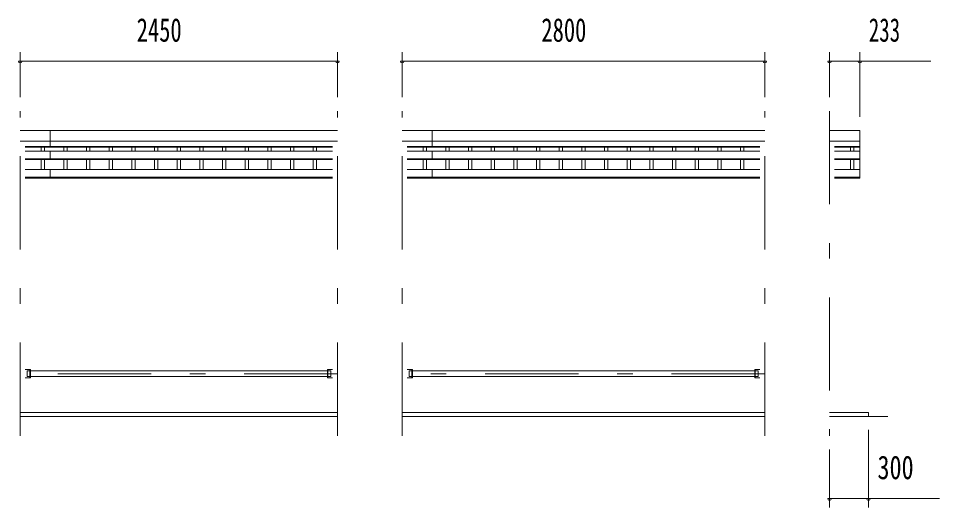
# Model space of a CAD drawing. Units: millimetres, scale not verified. Extents: x -37128 to 37128, y -29862 to 29862.
# Drawn here: x -14852 to -7739, y 17585 to 21366 of the extents above; entities that cross this region are included whole.
import ezdxf
from ezdxf.enums import TextEntityAlignment as Align

# ---------------------------------------------------------------- set-up
doc = ezdxf.new("R2010")
doc.units = ezdxf.units.MM
doc.header["$LTSCALE"] = 60
doc.linetypes.add('USER3', pattern=[24, 12, -5, 2, -5])
for name, color, linetype, lineweight in [('0-2_1-0BOLD', 7, 'Continuous', 18), ('0-3_1-2CENTER', 3, 'USER3', 18), ('0-4_1-4THIN', 4, 'Continuous', 18), ('0-5_1-5DIM', 3, 'Continuous', 18)]:
    doc.layers.add(name, color=color, linetype=linetype, lineweight=lineweight)
doc.styles.add('ＭＳ ゴシック', font='')
doc.styles.get('ＭＳ ゴシック').set_extended_font_data('MS Gothic')

msp = doc.modelspace()

# ---------------------------------------------------------------- linework, layer by layer
at = {"layer": '0-2_1-0BOLD'}
for p, q in [((-14838.49, 20500.05), (-12388.49, 20500.05)), ((-14608.49, 20371.65), (-14608.49, 20500.05)), ((-11888.49, 20500.05), (-9088.5, 20500.05)), ((-11658.49, 20371.65), (-11658.49, 20500.05)), ((-8588.49, 20500.05), (-8355.49, 20500.05)), ((-12388.49, 20416.4), (-14838.49, 20416.4)), ((-9088.5, 20416.4), (-11888.49, 20416.4)), ((-8355.49, 20416.4), (-8588.49, 20416.4)), ((-14800.34, 20375.2), (-12426.64, 20375.2)), ((-12426.64, 20371.65), (-14800.34, 20371.65)), ((-11850.34, 20375.2), (-9126.65, 20375.2)), ((-9126.65, 20371.65), (-11850.34, 20371.65)), ((-8550.34, 20375.2), (-8355.49, 20375.2)), ((-8355.49, 20371.65), (-8550.34, 20371.65)), ((-14800.34, 20339.45), (-12426.64, 20339.45)), ((-12426.64, 20280.62), (-14800.34, 20280.62)), ((-14800.34, 20274.71), (-12426.64, 20274.71)), ((-14608.49, 20274.71), (-14608.49, 20339.45)), ((-11850.34, 20339.45), (-9126.65, 20339.45)), ((-11850.34, 20280.62), (-9126.65, 20280.62)), ((-9126.65, 20274.71), (-11850.34, 20274.71)), ((-11658.49, 20274.71), (-11658.49, 20339.45)), ((-8550.34, 20339.45), (-8355.49, 20339.45)), ((-8355.49, 20280.62), (-8550.34, 20280.62)), ((-8550.34, 20274.71), (-8355.49, 20274.71)), ((-12426.64, 20196.99), (-14800.34, 20196.99)), ((-14800.34, 20139.36), (-12426.64, 20139.36)), ((-14608.49, 20131.02), (-14608.49, 20196.99)), ((-9126.65, 20196.99), (-11850.34, 20196.99)), ((-11850.34, 20139.36), (-9126.65, 20139.36)), ((-11658.49, 20131.02), (-11658.49, 20196.99)), ((-8355.49, 20196.99), (-8550.34, 20196.99)), ((-8550.34, 20139.36), (-8355.49, 20139.36)), ((-12426.64, 20131.02), (-14800.34, 20131.02)), ((-9126.65, 20131.02), (-11850.34, 20131.02)), ((-14785.99, 18598.51), (-14785.99, 18641.21)), ((-14785.99, 18641.21), (-14763.54, 18641.21)), ((-14763.54, 18586.85), (-14763.54, 18652.86)), ((-12466.64, 18641.21), (-14760.34, 18641.21)), ((-12463.44, 18586.85), (-12463.44, 18652.86)), ((-12440.99, 18641.21), (-12463.44, 18641.21)), ((-12440.99, 18598.51), (-12440.99, 18641.21)), ((-11835.99, 18598.51), (-11835.99, 18641.21)), ((-11835.99, 18641.21), (-11813.54, 18641.21)), ((-11813.54, 18586.85), (-11813.54, 18652.86)), ((-9166.65, 18641.21), (-11810.34, 18641.21)), ((-9163.45, 18586.85), (-9163.45, 18652.86)), ((-9141, 18641.21), (-9163.45, 18641.21)), ((-9141, 18598.51), (-9141, 18641.21)), ((-14763.54, 18598.51), (-14785.99, 18598.51)), ((-14760.34, 18598.51), (-12466.64, 18598.51)), ((-12463.44, 18598.51), (-12440.99, 18598.51)), ((-11813.54, 18598.51), (-11835.99, 18598.51)), ((-11810.34, 18598.51), (-9166.65, 18598.51)), ((-9163.45, 18598.51), (-9141, 18598.51)), ((-12388.49, 18319.86), (-14838.49, 18319.86)), ((-14838.49, 18289.86), (-12388.49, 18289.86)), ((-9088.5, 18319.86), (-11888.49, 18319.86)), ((-11888.49, 18289.86), (-9088.5, 18289.86)), ((-8588.49, 18289.86), (-8138.49, 18289.86))]:
    msp.add_line(p, q, dxfattribs=at)
for points in [[(-8355.49, 20500.05), (-8355.49, 20131.02), (-8550.34, 20131.02)], [(-14800.34, 18652.86), (-14760.34, 18652.86), (-14760.34, 18586.85), (-14800.34, 18586.85)], [(-12426.64, 18652.86), (-12466.64, 18652.86), (-12466.64, 18586.85), (-12426.64, 18586.85)], [(-11850.34, 18652.86), (-11810.34, 18652.86), (-11810.34, 18586.85), (-11850.34, 18586.85)], [(-9126.65, 18652.86), (-9166.65, 18652.86), (-9166.65, 18586.85), (-9126.65, 18586.85)], [(-8288.49, 18289.86), (-8288.49, 18319.86), (-8588.49, 18319.86)]]:
    msp.add_lwpolyline(points, dxfattribs=at)
at = {"layer": '0-3_1-2CENTER'}
for p, q in [((-14838.49, 18139.86), (-14838.49, 20650.05)), ((-12388.49, 18139.86), (-12388.49, 20650.05)), ((-11888.49, 18139.86), (-11888.49, 20650.05)), ((-9088.5, 18139.86), (-9088.5, 20650.05)), ((-8588.49, 20649.86), (-8588.49, 18139.86)), ((-12388.49, 18619.86), (-14838.49, 18619.86)), ((-9088.5, 18619.86), (-11888.49, 18619.86))]:
    msp.add_line(p, q, dxfattribs=at)
at = {"layer": '0-4_1-4THIN'}
for p, q in [((-14675.99, 20339.45), (-14675.99, 20371.65)), ((-14675.99, 20371.65), (-14675.99, 20339.45)), ((-14651, 20371.65), (-14651, 20339.45)), ((-14651, 20339.45), (-14651, 20371.65)), ((-14500.99, 20371.65), (-14500.99, 20339.45)), ((-14476, 20339.45), (-14476, 20371.65)), ((-14325.99, 20339.45), (-14325.99, 20371.65)), ((-14301, 20371.65), (-14301, 20339.45)), ((-14150.99, 20371.65), (-14150.99, 20339.45)), ((-14126, 20339.45), (-14126, 20371.65)), ((-13975.99, 20339.45), (-13975.99, 20371.65)), ((-13951, 20371.65), (-13951, 20339.45)), ((-13801, 20371.65), (-13801, 20339.45)), ((-13776, 20339.45), (-13776, 20371.65)), ((-13626, 20339.45), (-13626, 20371.65)), ((-13601, 20371.65), (-13601, 20339.45)), ((-13451, 20371.65), (-13451, 20339.45)), ((-13426, 20339.45), (-13426, 20371.65)), ((-13276, 20339.45), (-13276, 20371.65)), ((-13251, 20371.65), (-13251, 20339.45)), ((-13101, 20371.65), (-13101, 20339.45)), ((-13076, 20339.45), (-13076, 20371.65)), ((-12925.99, 20339.45), (-12925.99, 20371.65)), ((-12901, 20371.65), (-12901, 20339.45)), ((-12750.99, 20371.65), (-12750.99, 20339.45)), ((-12726, 20339.45), (-12726, 20371.65)), ((-12575.99, 20339.45), (-12575.99, 20371.65)), ((-12551, 20371.65), (-12551, 20339.45)), ((-11725.99, 20371.65), (-11725.99, 20339.45)), ((-11701, 20339.45), (-11701, 20371.65)), ((-11550.99, 20339.45), (-11550.99, 20371.65)), ((-11526, 20371.65), (-11526, 20339.45)), ((-11376, 20371.65), (-11376, 20339.45)), ((-11351, 20339.45), (-11351, 20371.65)), ((-11201, 20339.45), (-11201, 20371.65)), ((-11176, 20371.65), (-11176, 20339.45)), ((-11025.99, 20371.65), (-11025.99, 20339.45)), ((-11001, 20339.45), (-11001, 20371.65)), ((-10850.99, 20339.45), (-10850.99, 20371.65)), ((-10826, 20371.65), (-10826, 20339.45)), ((-10675.99, 20371.65), (-10675.99, 20339.45)), ((-10651, 20339.45), (-10651, 20371.65)), ((-10500.99, 20339.45), (-10500.99, 20371.65)), ((-10476, 20371.65), (-10476, 20339.45)), ((-10325.99, 20371.65), (-10325.99, 20339.45)), ((-10301, 20339.45), (-10301, 20371.65)), ((-10150.99, 20339.45), (-10150.99, 20371.65)), ((-10126, 20371.65), (-10126, 20339.45)), ((-9975.99, 20371.65), (-9975.99, 20339.45)), ((-9951, 20339.45), (-9951, 20371.65)), ((-9800.99, 20339.45), (-9800.99, 20371.65)), ((-9776, 20371.65), (-9776, 20339.45)), ((-9625.99, 20371.65), (-9625.99, 20339.45)), ((-9601, 20339.45), (-9601, 20371.65)), ((-9450.99, 20339.45), (-9450.99, 20371.65)), ((-9426, 20371.65), (-9426, 20339.45)), ((-9275.99, 20371.65), (-9275.99, 20339.45)), ((-9251, 20339.45), (-9251, 20371.65)), ((-8425.99, 20371.65), (-8425.99, 20339.45)), ((-8401, 20339.45), (-8401, 20371.65)), ((-14675.99, 20196.99), (-14675.99, 20274.71)), ((-14675.99, 20274.71), (-14675.99, 20196.99)), ((-14651, 20274.71), (-14651, 20196.99)), ((-14651, 20196.99), (-14651, 20274.71)), ((-14500.99, 20274.71), (-14500.99, 20196.99)), ((-14476, 20196.99), (-14476, 20274.71)), ((-14325.99, 20196.99), (-14325.99, 20274.71)), ((-14301, 20274.71), (-14301, 20196.99)), ((-14150.99, 20274.71), (-14150.99, 20196.99)), ((-14126, 20196.99), (-14126, 20274.71)), ((-13975.99, 20196.99), (-13975.99, 20274.71)), ((-13951, 20274.71), (-13951, 20196.99)), ((-13801, 20274.71), (-13801, 20196.99)), ((-13776, 20196.99), (-13776, 20274.71)), ((-13626, 20196.99), (-13626, 20274.71)), ((-13601, 20274.71), (-13601, 20196.99)), ((-13451, 20274.71), (-13451, 20196.99)), ((-13426, 20196.99), (-13426, 20274.71)), ((-13276, 20196.99), (-13276, 20274.71)), ((-13251, 20274.71), (-13251, 20196.99)), ((-13101, 20274.71), (-13101, 20196.99)), ((-13076, 20196.99), (-13076, 20274.71)), ((-12925.99, 20196.99), (-12925.99, 20274.71)), ((-12901, 20274.71), (-12901, 20196.99)), ((-12750.99, 20274.71), (-12750.99, 20196.99)), ((-12726, 20196.99), (-12726, 20274.71)), ((-12575.99, 20196.99), (-12575.99, 20274.71)), ((-12551, 20274.71), (-12551, 20196.99)), ((-11725.99, 20274.71), (-11725.99, 20196.99)), ((-11701, 20196.99), (-11701, 20274.71)), ((-11550.99, 20196.99), (-11550.99, 20274.71)), ((-11526, 20274.71), (-11526, 20196.99)), ((-11376, 20274.71), (-11376, 20196.99)), ((-11351, 20196.99), (-11351, 20274.71)), ((-11201, 20196.99), (-11201, 20274.71)), ((-11176, 20274.71), (-11176, 20196.99)), ((-11025.99, 20274.71), (-11025.99, 20196.99)), ((-11001, 20196.99), (-11001, 20274.71)), ((-10850.99, 20196.99), (-10850.99, 20274.71)), ((-10826, 20274.71), (-10826, 20196.99)), ((-10675.99, 20274.71), (-10675.99, 20196.99)), ((-10651, 20196.99), (-10651, 20274.71)), ((-10500.99, 20196.99), (-10500.99, 20274.71)), ((-10476, 20274.71), (-10476, 20196.99)), ((-10325.99, 20274.71), (-10325.99, 20196.99)), ((-10301, 20196.99), (-10301, 20274.71)), ((-10150.99, 20196.99), (-10150.99, 20274.71)), ((-10126, 20274.71), (-10126, 20196.99)), ((-9975.99, 20274.71), (-9975.99, 20196.99)), ((-9951, 20196.99), (-9951, 20274.71)), ((-9800.99, 20196.99), (-9800.99, 20274.71)), ((-9776, 20274.71), (-9776, 20196.99)), ((-9625.99, 20274.71), (-9625.99, 20196.99)), ((-9601, 20196.99), (-9601, 20274.71)), ((-9450.99, 20196.99), (-9450.99, 20274.71)), ((-9426, 20274.71), (-9426, 20196.99)), ((-9275.99, 20274.71), (-9275.99, 20196.99)), ((-9251, 20196.99), (-9251, 20274.71)), ((-8425.99, 20274.71), (-8425.99, 20196.99)), ((-8401, 20196.99), (-8401, 20274.71))]:
    msp.add_line(p, q, dxfattribs=at)
at = {"layer": '0-5_1-5DIM'}
for p, q in [((-14838.49, 20755.86), (-14838.49, 21105.86)), ((-12388.49, 21105.86), (-12388.49, 20755.86)), ((-11888.49, 20755.86), (-11888.49, 21105.86)), ((-9088.49, 21105.86), (-9088.49, 20755.86)), ((-8588.48, 20755.86), (-8588.48, 21105.86)), ((-8355.48, 21105.86), (-8355.48, 20605.86)), ((-14824.49, 21035.86), (-14852.49, 21035.86)), ((-14838.49, 21035.86), (-12388.49, 21035.86)), ((-12374.49, 21035.86), (-12402.49, 21035.86)), ((-11874.49, 21035.86), (-11902.49, 21035.86)), ((-11888.49, 21035.86), (-9088.49, 21035.86)), ((-9074.49, 21035.86), (-9102.49, 21035.86)), ((-8574.48, 21035.86), (-8602.48, 21035.86)), ((-8588.47, 21035.86), (-7805.98, 21035.86)), ((-8341.48, 21035.86), (-8369.48, 21035.86)), ((-8288.48, 18184.86), (-8288.48, 17584.86)), ((-8588.48, 17584.86), (-8588.48, 18034.86)), ((-8574.48, 17654.86), (-8602.48, 17654.86)), ((-7738.98, 17654.86), (-8588.48, 17654.86)), ((-8274.48, 17654.86), (-8302.48, 17654.86))]:
    msp.add_line(p, q, dxfattribs=at)
for centre in [(-14838.49, 21035.86), (-12388.49, 21035.86), (-11888.49, 21035.86), (-9088.49, 21035.86), (-8588.48, 21035.86), (-8355.48, 21035.86), (-8588.48, 17654.86), (-8288.48, 17654.86)]:
    msp.add_arc(centre, 14, 180, 0, dxfattribs=at)

# ---------------------------------------------------------------- texts
at = {"layer": '0-5_1-5DIM', "color": 7, "style": 'ＭＳ ゴシック'}
for s, width, p in [('2450', 0.7, (-13938.99, 21130.73)), ('2800', 0.7, (-10813.99, 21130.73)), ('233', 0.65, (-8285.48, 21130.73)), ('300', 0.75, (-8218.48, 17749.73))]:
    msp.add_text(s, height=182.3, dxfattribs=dict(at, width=width)).set_placement(p, align=Align.BOTTOM_LEFT)

doc.saveas('drawing.dxf')
